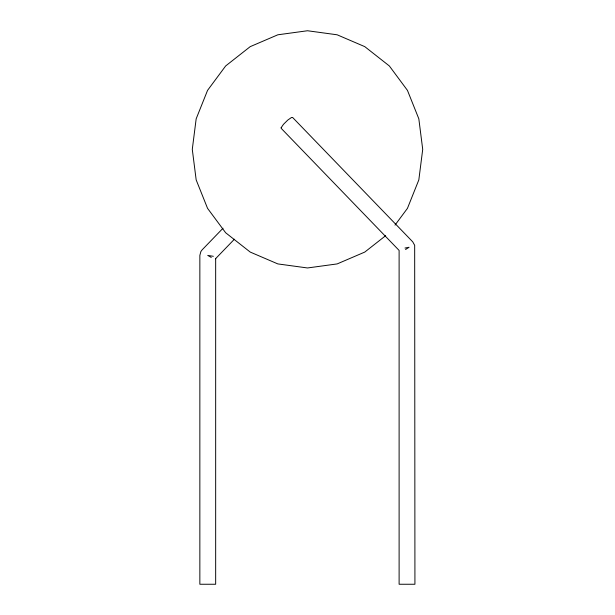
<?xml version="1.0" encoding="UTF-8"?>
<svg xmlns="http://www.w3.org/2000/svg" width="615" height="615" viewBox="0 0 615 615"><rect width="100%" height="100%" fill="white"/><g stroke="black" fill="none" stroke-linecap="round" stroke-linejoin="round"><path stroke-width="0.92" d="M395.007 225.128L407.453 208.339L418.83 179.888L422.713 149.36L418.83 118.826L407.453 90.382L389.341 65.951L364.78 46.64L337.151 34.794L307.5 30.75L277.849 34.794L250.22 46.64L225.659 65.951L207.547 90.382L196.17 118.826L192.287 149.36L196.17 179.888L207.547 208.339L225.659 232.762L250.22 252.073L277.849 263.92L307.5 267.963L337.151 263.92L364.78 252.073L385.659 235.691M223.014 228.234L202.166 249.821L200.913 251.458L199.852 255.41L199.852 584.25L215.665 584.25L215.665 258.354M215.442 258.838L234.407 239.204M405.562 249.513L409.067 247.268L404.97 248.045M213.351 256.294L207.755 255.41L211.268 257.439M281.163 127.705L281.117 128.266L399.112 250.428L399.112 584.25L414.925 584.25L414.671 245.293L412.75 241.856L292.609 117.465L291.548 117.465L287.789 120.063L283.492 124.307L281.163 127.705"/></g></svg>
